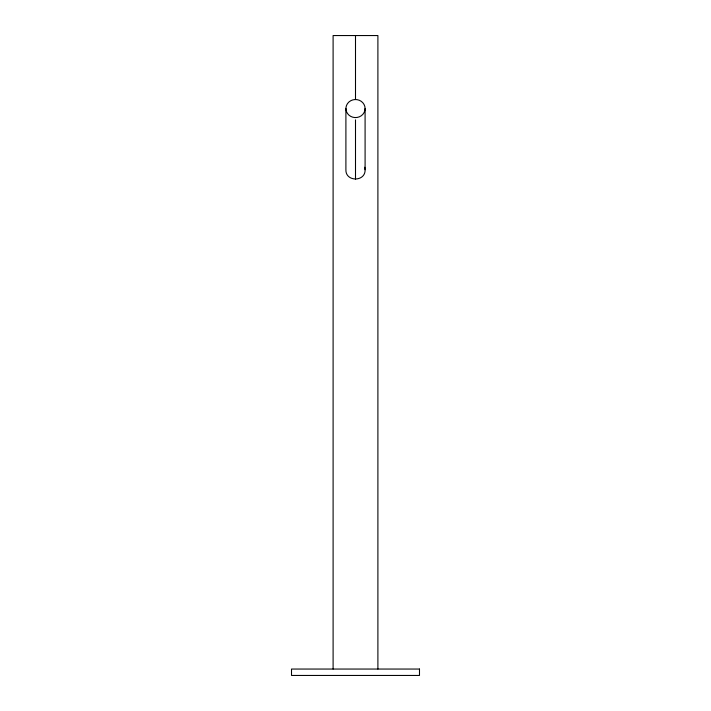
<?xml version="1.0" encoding="UTF-8"?>
<svg xmlns="http://www.w3.org/2000/svg" width="711" height="711" viewBox="0 0 711 711"><rect width="100%" height="100%" fill="white"/><g stroke="black" fill="none" stroke-linecap="round" stroke-linejoin="round"><path stroke-width="1.07" d="M365.09 108.561A9.59 9.03 0 0 1 350.71 116.373A9.59 9.03 0 0 1 350.71 100.74A9.59 9.03 0 0 1 365.09 108.561L365.099 169.725C365.561 182.043 345.439 182.043 345.901 169.725L345.901 108.561M364.77 167.245L365.099 169.725M377.897 669.051L377.897 35.55L333.103 35.55L333.103 669.051M355.5 35.55L355.5 99.54M355.5 119.875L355.5 179.314M419.49 669.051L291.51 669.051L291.51 675.45L419.49 675.45L419.49 669.051"/></g></svg>
